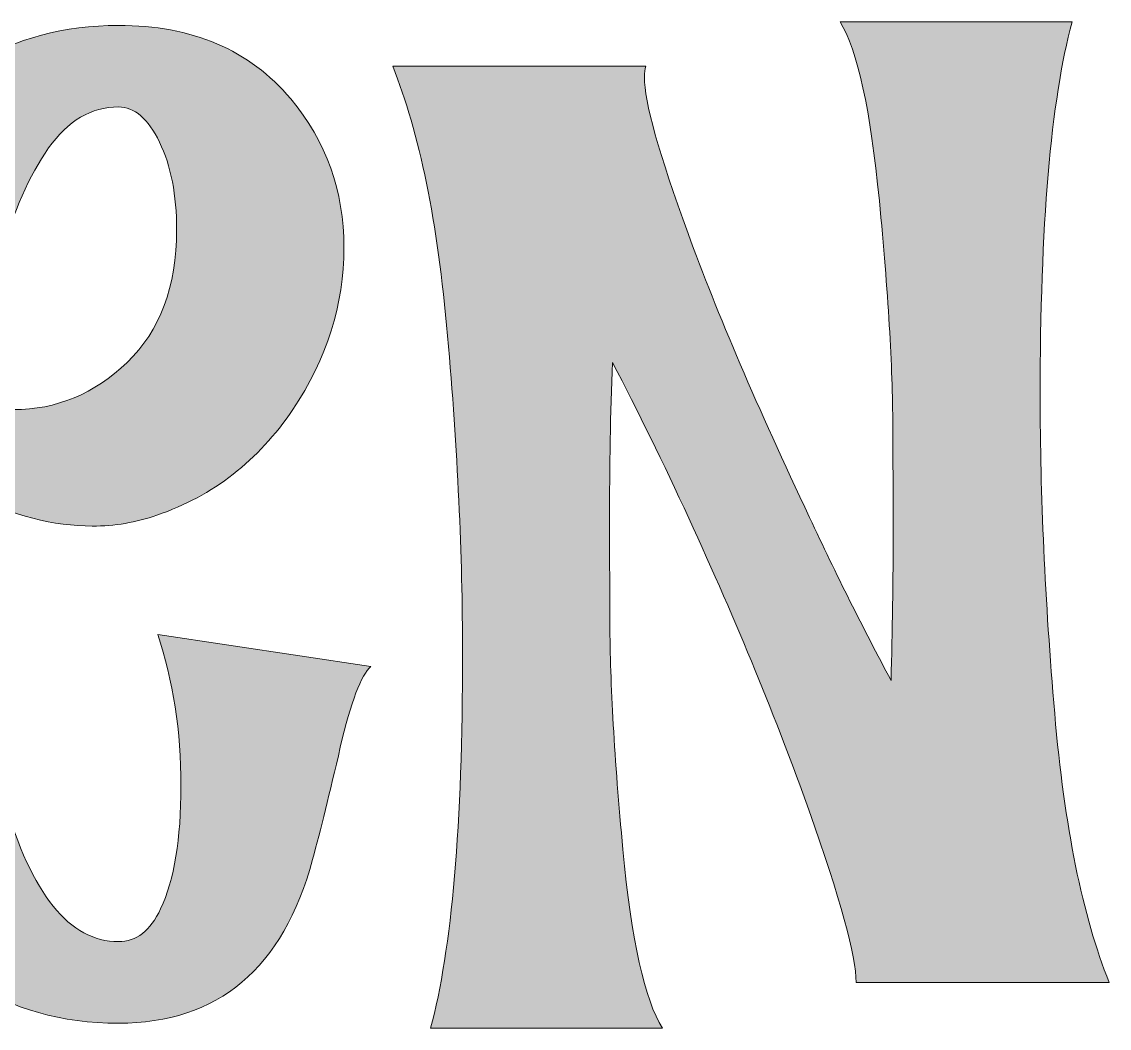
# Model space of a CAD drawing. Header units: inches. Extents: x 163 to 918, y -951 to -129.
# Drawn here: x 540.5 to 712.2, y -951 to -792.2 of the extents above; entities that cross this region are included whole.
import ezdxf

# ---------------------------------------------------------------- set-up
doc = ezdxf.new("R2010")
doc.units = ezdxf.units.IN
doc.header["$MEASUREMENT"] = 0
doc.layers.add('Layer 1', color=7, linetype='Continuous')

# ---------------------------------------------------------------- blocks, each defined once
blk = doc.blocks.new('block 4')
at = {"layer": 'Layer 1', "true_color": 0x030405}
h = blk.add_hatch(color=178, dxfattribs=at)
h.dxf.hatch_style = 2
edge = h.paths.add_edge_path()
edge.add_spline(control_points=[(555.8, -950.2), (546.84, -950.2), (539, -947.98), (532.26, -943.54), (523.77, -937.95), (516.95, -929.76), (511.83, -918.97), (505.32, -905.19), (502.07, -889.39), (502.07, -871.55), (502.07, -850.35), (506.54, -832.28), (515.5, -817.36), (525.22, -800.98), (538.65, -792.79), (555.8, -792.79), (567.43, -792.79), (576.5, -796.65), (583.01, -804.38), (588.6, -811.12), (591.39, -818.93), (591.39, -827.81), (591.39, -836.84), (588.69, -845.37), (583.3, -853.41), (577.9, -861.45), (570.76, -867), (561.88, -870.06), (558.59, -871.21), (555.19, -871.78), (551.66, -871.78), (545.62, -871.78), (539.19, -870.13), (532.38, -866.84), (532.38, -886.52), (534.17, -902.55), (537.77, -914.95), (542.06, -929.87), (548.07, -937.34), (555.8, -937.34), (558.63, -937.34), (560.85, -935.61), (562.46, -932.17), (564.6, -927.58), (565.67, -921.11), (565.67, -912.77), (565.67, -904.12), (564.45, -896.16), (562, -888.89), (562, -888.89), (595.64, -893.94), (595.64, -893.94), (594.11, -895.24), (592.5, -899.49), (590.82, -906.68), (589.13, -913.88), (587.68, -919.77), (586.45, -924.36), (581.78, -941.59), (571.57, -950.2), (555.8, -950.2)], knot_values=[0, 0, 0, 0, 1, 1, 1, 2, 2, 2, 3, 3, 3, 4, 4, 4, 5, 5, 5, 6, 6, 6, 7, 7, 7, 8, 8, 8, 9, 9, 9, 10, 10, 10, 11, 11, 11, 12, 12, 12, 13, 13, 13, 14, 14, 14, 15, 15, 15, 16, 16, 16, 17, 17, 17, 18, 18, 18, 19, 19, 19, 20, 20, 20, 20], degree=3, periodic=1)
edge = h.paths.add_edge_path()
edge.add_spline(control_points=[(539.27, -853.41), (546, -853.41), (551.97, -850.92), (557.18, -845.95), (562.38, -840.97), (564.98, -834.01), (564.98, -825.05), (564.98, -819.54), (564.08, -814.93), (562.29, -811.22), (560.49, -807.5), (558.32, -805.65), (555.8, -805.65), (551.51, -805.65), (547.84, -807.81), (544.78, -812.13), (541.71, -816.46), (539.21, -822.16), (537.26, -829.24), (535.31, -836.32), (533.94, -844.19), (533.18, -852.84), (535.32, -853.22), (537.35, -853.41), (539.27, -853.41)], knot_values=[0, 0, 0, 0, 1, 1, 1, 2, 2, 2, 3, 3, 3, 4, 4, 4, 5, 5, 5, 6, 6, 6, 7, 7, 7, 8, 8, 8, 8], degree=3, periodic=1)
h = blk.add_hatch(color=178, dxfattribs=at)
h.dxf.hatch_style = 2
edge = h.paths.add_edge_path()
edge.add_spline(control_points=[(641.68, -951), (641.68, -951), (605.05, -951), (605.05, -951), (608.42, -938.68), (610.11, -918.97), (610.11, -891.87), (610.11, -876.41), (609.32, -859.71), (607.75, -841.76), (606.18, -823.81), (603.29, -809.63), (599.08, -799.22), (599.08, -799.22), (639.04, -799.22), (639.04, -799.22), (638.88, -799.68), (638.81, -800.25), (638.81, -800.94), (638.81, -804.84), (641.1, -813.07), (645.7, -825.62), (650.29, -838.18), (656.68, -853.1), (664.87, -870.4), (669.08, -879.43), (673.37, -888.01), (677.73, -896.12), (677.96, -888.47), (678.07, -880.43), (678.07, -872.01), (678.07, -870.71), (678.05, -865.37), (678.02, -855.99), (677.98, -846.62), (677.27, -834.77), (675.89, -820.46), (674.51, -806.15), (672.45, -796.73), (669.69, -792.21), (669.69, -792.21), (706.32, -792.21), (706.32, -792.21), (702.95, -804.61), (701.27, -824.32), (701.27, -851.34), (701.27, -866.8), (702.03, -883.47), (703.56, -901.34), (705.09, -919.22), (707.96, -933.36), (712.17, -943.77), (712.17, -943.77), (672.22, -943.77), (672.22, -943.77), (672.22, -939.63), (669.73, -930.56), (664.76, -916.56), (659.78, -902.55), (653.47, -887.2), (645.81, -870.52), (641.83, -861.87), (637.81, -853.68), (633.76, -845.95), (633.45, -853.91), (633.3, -862.29), (633.3, -871.09), (633.3, -872.39), (633.32, -877.75), (633.36, -887.16), (633.39, -896.58), (634.08, -908.46), (635.42, -922.81), (636.76, -937.17), (638.85, -946.56), (641.68, -951)], knot_values=[0, 0, 0, 0, 1, 1, 1, 2, 2, 2, 3, 3, 3, 4, 4, 4, 5, 5, 5, 6, 6, 6, 7, 7, 7, 8, 8, 8, 9, 9, 9, 10, 10, 10, 11, 11, 11, 12, 12, 12, 13, 13, 13, 14, 14, 14, 15, 15, 15, 16, 16, 16, 17, 17, 17, 18, 18, 18, 19, 19, 19, 20, 20, 20, 21, 21, 21, 22, 22, 22, 23, 23, 23, 24, 24, 24, 25, 25, 25, 25], degree=3, periodic=1)
at = {"layer": 'Layer 1', "lineweight": 0}
for points, knots in [([(555.8, -950.2), (546.84, -950.2), (539, -947.98), (532.26, -943.54), (523.77, -937.95), (516.95, -929.76), (511.83, -918.97), (505.32, -905.19), (502.07, -889.39), (502.07, -871.55), (502.07, -850.35), (506.54, -832.28), (515.5, -817.36), (525.22, -800.98), (538.65, -792.79), (555.8, -792.79), (567.43, -792.79), (576.5, -796.65), (583.01, -804.38), (588.6, -811.12), (591.39, -818.93), (591.39, -827.81), (591.39, -836.84), (588.69, -845.37), (583.3, -853.41), (577.9, -861.45), (570.76, -867), (561.88, -870.06), (558.59, -871.21), (555.19, -871.78), (551.66, -871.78), (545.62, -871.78), (539.19, -870.13), (532.38, -866.84), (532.38, -886.52), (534.17, -902.55), (537.77, -914.95), (542.06, -929.87), (548.07, -937.34), (555.8, -937.34), (558.63, -937.34), (560.85, -935.61), (562.46, -932.17), (564.6, -927.58), (565.67, -921.11), (565.67, -912.77), (565.67, -904.12), (564.45, -896.16), (562, -888.89), (562, -888.89), (595.64, -893.94), (595.64, -893.94), (594.11, -895.24), (592.5, -899.49), (590.82, -906.68), (589.13, -913.88), (587.68, -919.77), (586.45, -924.36), (581.78, -941.59), (571.57, -950.2), (555.8, -950.2)], [0, 0, 0, 0, 1, 1, 1, 2, 2, 2, 3, 3, 3, 4, 4, 4, 5, 5, 5, 6, 6, 6, 7, 7, 7, 8, 8, 8, 9, 9, 9, 10, 10, 10, 11, 11, 11, 12, 12, 12, 13, 13, 13, 14, 14, 14, 15, 15, 15, 16, 16, 16, 17, 17, 17, 18, 18, 18, 19, 19, 19, 20, 20, 20, 20]), ([(641.68, -951), (641.68, -951), (605.05, -951), (605.05, -951), (608.42, -938.68), (610.11, -918.97), (610.11, -891.87), (610.11, -876.41), (609.32, -859.71), (607.75, -841.76), (606.18, -823.81), (603.29, -809.63), (599.08, -799.22), (599.08, -799.22), (639.04, -799.22), (639.04, -799.22), (638.88, -799.68), (638.81, -800.25), (638.81, -800.94), (638.81, -804.84), (641.1, -813.07), (645.7, -825.62), (650.29, -838.18), (656.68, -853.1), (664.87, -870.4), (669.08, -879.43), (673.37, -888.01), (677.73, -896.12), (677.96, -888.47), (678.07, -880.43), (678.07, -872.01), (678.07, -870.71), (678.05, -865.37), (678.02, -855.99), (677.98, -846.62), (677.27, -834.77), (675.89, -820.46), (674.51, -806.15), (672.45, -796.73), (669.69, -792.21), (669.69, -792.21), (706.32, -792.21), (706.32, -792.21), (702.95, -804.61), (701.27, -824.32), (701.27, -851.34), (701.27, -866.8), (702.03, -883.47), (703.56, -901.34), (705.09, -919.22), (707.96, -933.36), (712.17, -943.77), (712.17, -943.77), (672.22, -943.77), (672.22, -943.77), (672.22, -939.63), (669.73, -930.56), (664.76, -916.56), (659.78, -902.55), (653.47, -887.2), (645.81, -870.52), (641.83, -861.87), (637.81, -853.68), (633.76, -845.95), (633.45, -853.91), (633.3, -862.29), (633.3, -871.09), (633.3, -872.39), (633.32, -877.75), (633.36, -887.16), (633.39, -896.58), (634.08, -908.46), (635.42, -922.81), (636.76, -937.17), (638.85, -946.56), (641.68, -951)], [0, 0, 0, 0, 1, 1, 1, 2, 2, 2, 3, 3, 3, 4, 4, 4, 5, 5, 5, 6, 6, 6, 7, 7, 7, 8, 8, 8, 9, 9, 9, 10, 10, 10, 11, 11, 11, 12, 12, 12, 13, 13, 13, 14, 14, 14, 15, 15, 15, 16, 16, 16, 17, 17, 17, 18, 18, 18, 19, 19, 19, 20, 20, 20, 21, 21, 21, 22, 22, 22, 23, 23, 23, 24, 24, 24, 25, 25, 25, 25]), ([(539.27, -853.41), (546, -853.41), (551.97, -850.92), (557.18, -845.95), (562.38, -840.97), (564.98, -834.01), (564.98, -825.05), (564.98, -819.54), (564.08, -814.93), (562.29, -811.22), (560.49, -807.5), (558.32, -805.65), (555.8, -805.65), (551.51, -805.65), (547.84, -807.81), (544.78, -812.13), (541.71, -816.46), (539.21, -822.16), (537.26, -829.24), (535.31, -836.32), (533.94, -844.19), (533.18, -852.84), (535.32, -853.22), (537.35, -853.41), (539.27, -853.41)], [0, 0, 0, 0, 1, 1, 1, 2, 2, 2, 3, 3, 3, 4, 4, 4, 5, 5, 5, 6, 6, 6, 7, 7, 7, 8, 8, 8, 8])]:
    blk.add_open_spline(points, degree=3, knots=knots, dxfattribs=at)
blk = doc.blocks.new('block 2')
at = {"layer": 'Layer 1'}
blk.add_blockref('block 4', (0, 0), dxfattribs=at)

msp = doc.modelspace()

# ---------------------------------------------------------------- block references
at = {"layer": 'Layer 1'}
msp.add_blockref('block 2', (0, 0), dxfattribs=at)

doc.saveas('drawing.dxf')
